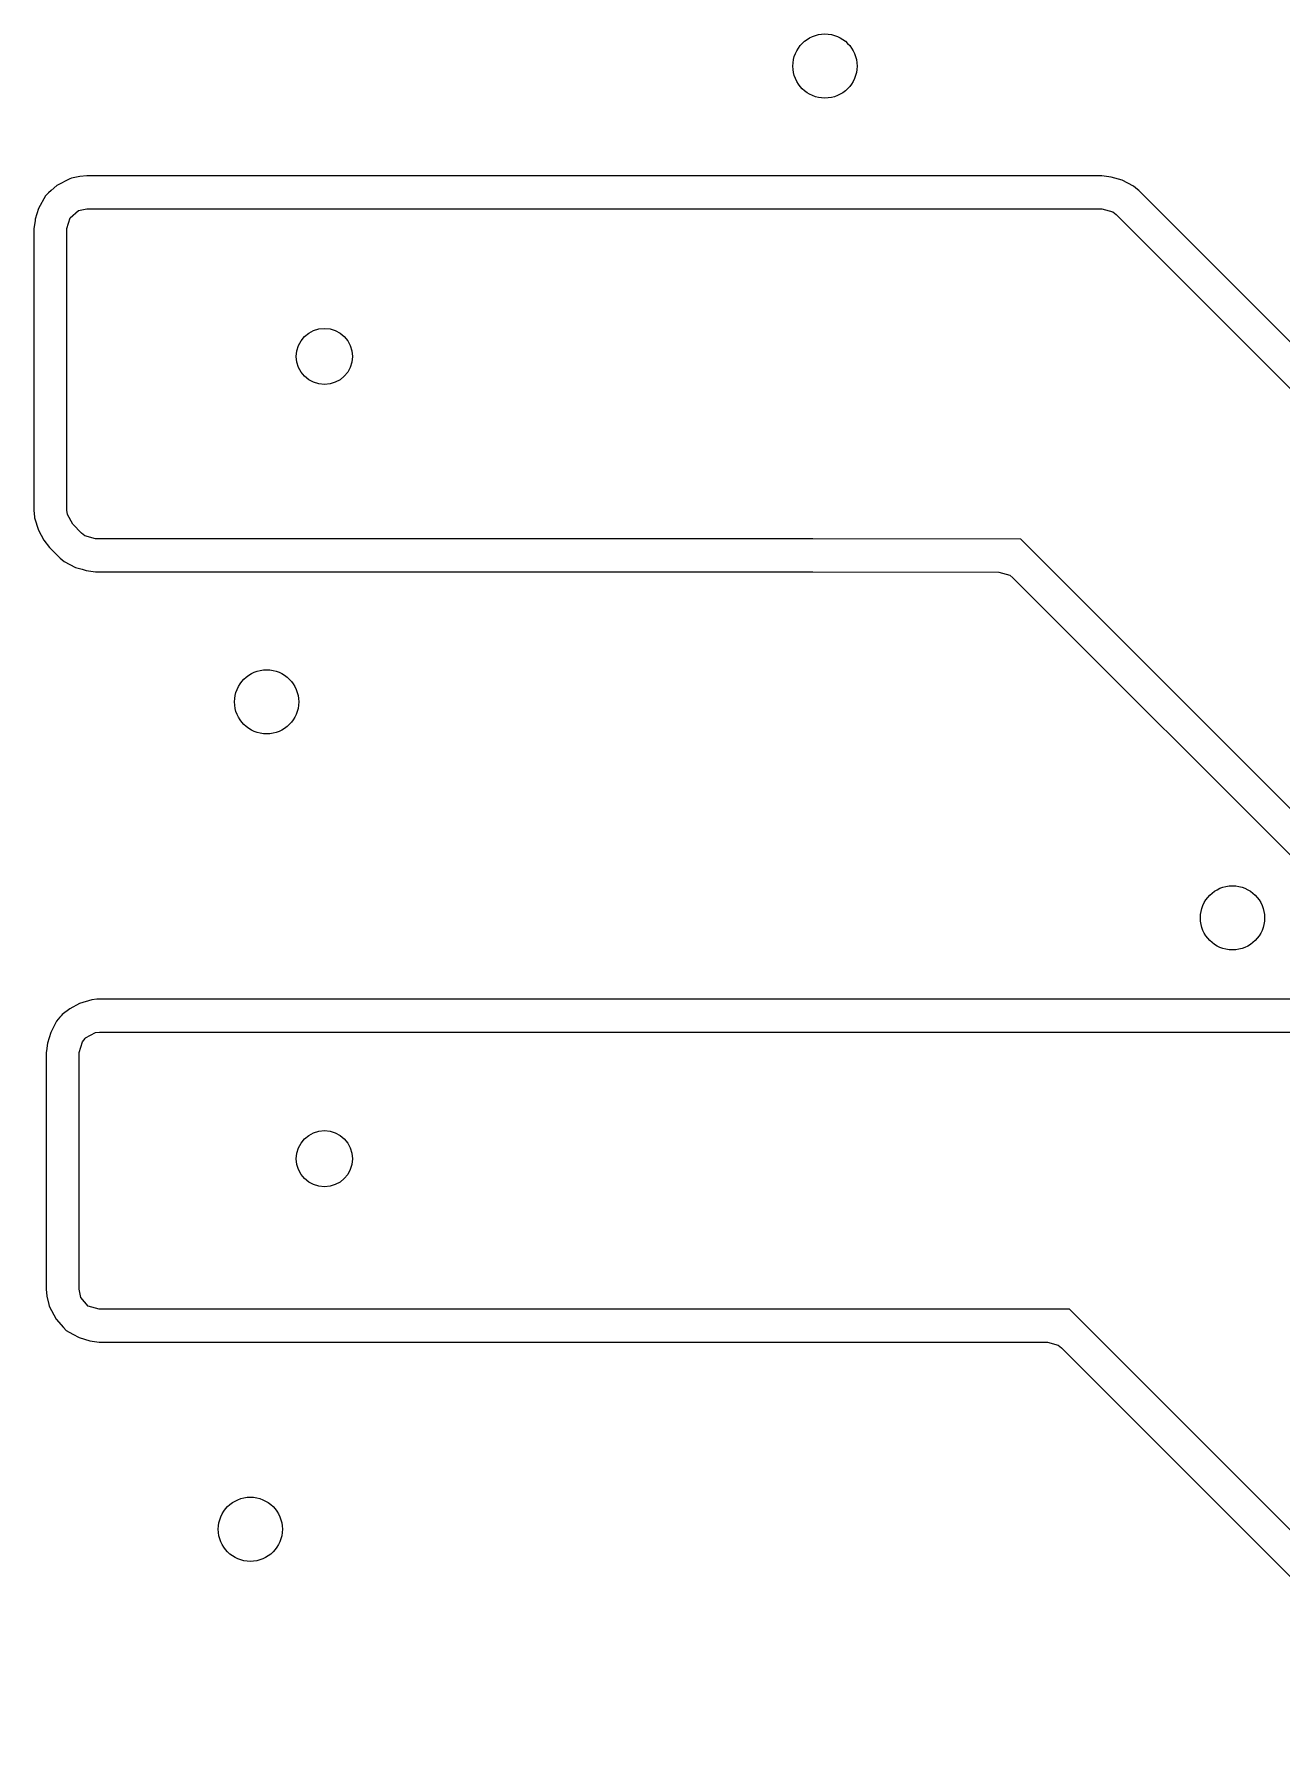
# Model space of a CAD drawing. Extents: x 0.1 to 2.08, y 0.21 to 1.79.
# Drawn here: x 0.4179 to 0.7239, y 0.865 to 1.2819 of the extents above; entities that cross this region are included whole.
import ezdxf

# ---------------------------------------------------------------- set-up
doc = ezdxf.new("R2010")
doc.units = 0
doc.header["$MEASUREMENT"] = 0
doc.layers.add('BLACK', color=7, linetype='CONTINUOUS')

msp = doc.modelspace()

# ---------------------------------------------------------------- linework, layer by layer
at = {"layer": 'BLACK', "linetype": 'CONTINUOUS'}
for p, q in [((0.427134, 1.24646), (0.426733, 1.24637)), ((0.429162, 1.24691), (0.427134, 1.24646)), ((0.430882, 1.24709), (0.429162, 1.24691)), ((0.679978, 1.24709), (0.430882, 1.24709)), ((0.430882, 1.24709), (0.430882, 1.24709)), ((0.682232, 1.24677), (0.679978, 1.24709)), ((0.682258, 1.24676), (0.682232, 1.24677)), ((0.684897, 1.24599), (0.682258, 1.24676)), ((0.421477, 1.24287), (0.42077, 1.24218)), ((0.422138, 1.24344), (0.421477, 1.24287)), ((0.423556, 1.24467), (0.422138, 1.24344)), ((0.426733, 1.24637), (0.423556, 1.24467)), ((0.423556, 1.24467), (0.423556, 1.24467)), ((0.426733, 1.24637), (0.426733, 1.24637)), ((0.687694, 1.24452), (0.684897, 1.24599)), ((0.688675, 1.24373), (0.687694, 1.24452)), ((0.688997, 1.24344), (0.688675, 1.24373)), ((0.688675, 1.24373), (0.688675, 1.24373)), ((0.921921, 1.01052), (0.688997, 1.24344)), ((0.688997, 1.24344), (0.688997, 1.24344)), ((0.419012, 1.23904), (0.418237, 1.2364)), ((0.42077, 1.24218), (0.419012, 1.23904)), ((0.419012, 1.23904), (0.419012, 1.23904)), ((0.42077, 1.24218), (0.42077, 1.24218)), ((0.426775, 1.23676), (0.428854, 1.23856)), ((0.428854, 1.23856), (0.430882, 1.239)), ((0.430882, 1.239), (0.679978, 1.239)), ((0.679978, 1.239), (0.682617, 1.23822)), ((0.682617, 1.23822), (0.68343, 1.23757)), ((0.418188, 1.23605), (0.417909, 1.23412)), ((0.417909, 1.23412), (0.417909, 1.16481)), ((0.418237, 1.2364), (0.418188, 1.23605)), ((0.418237, 1.2364), (0.418237, 1.2364)), ((0.418237, 1.2364), (0.418237, 1.2364)), ((0.426, 1.23412), (0.426775, 1.23676)), ((0.426, 1.16502), (0.426, 1.23412)), ((0.68343, 1.23757), (0.92, 1.001)), ((0.417909, 1.16481), (0.417933, 1.16437)), ((0.417933, 1.16437), (0.417933, 1.16437)), ((0.417933, 1.16437), (0.418067, 1.16312)), ((0.418067, 1.16312), (0.419011, 1.16011)), ((0.426112, 1.16398), (0.426, 1.16502)), ((0.42743, 1.16157), (0.426112, 1.16398)), ((0.419011, 1.16011), (0.419011, 1.16011)), ((0.419011, 1.16011), (0.420329, 1.15769)), ((0.42957, 1.15943), (0.42743, 1.16157)), ((0.430383, 1.15877), (0.42957, 1.15943)), ((0.420329, 1.15769), (0.420329, 1.15769)), ((0.420329, 1.15769), (0.421709, 1.15585)), ((0.421709, 1.15585), (0.421709, 1.15585)), ((0.421709, 1.15585), (0.422856, 1.1547)), ((0.433022, 1.158), (0.430383, 1.15877)), ((0.604, 1.158), (0.433022, 1.158)), ((0.609, 1.158), (0.604, 1.158)), ((0.660067, 1.15793), (0.609, 1.158)), ((0.88157, 0.93643), (0.660067, 1.15793)), ((0.422856, 1.1547), (0.424002, 1.15356)), ((0.424002, 1.15356), (0.424003, 1.15356)), ((0.424003, 1.15356), (0.424003, 1.15356)), ((0.424003, 1.15356), (0.424325, 1.15327)), ((0.424325, 1.15327), (0.424325, 1.15327)), ((0.424325, 1.15327), (0.425306, 1.15248)), ((0.425306, 1.15248), (0.425306, 1.15248)), ((0.425306, 1.15248), (0.428103, 1.15101)), ((0.428103, 1.15101), (0.429759, 1.15053)), ((0.429759, 1.15053), (0.430742, 1.15024)), ((0.430742, 1.15024), (0.430742, 1.15024)), ((0.430742, 1.15024), (0.430743, 1.15024)), ((0.430743, 1.15024), (0.433022, 1.14991)), ((0.433022, 1.14991), (0.433022, 1.14991)), ((0.433022, 1.14991), (0.608995, 1.14991)), ((0.608995, 1.14991), (0.654693, 1.14985)), ((0.654693, 1.14985), (0.657331, 1.14907)), ((0.657331, 1.14907), (0.658139, 1.14842)), ((0.658139, 1.14842), (0.876003, 0.930556)), ((0.426692, 1.04267), (0.42485, 1.04129)), ((0.429107, 1.04399), (0.426692, 1.04267)), ((0.432119, 1.04493), (0.429107, 1.04399)), ((0.429107, 1.04399), (0.429107, 1.04399)), ((0.43212, 1.04493), (0.432119, 1.04493)), ((0.433372, 1.04507), (0.43212, 1.04493)), ((0.433373, 1.04507), (0.433372, 1.04507)), ((0.433372, 1.04507), (0.433372, 1.04507)), ((0.433372, 1.04507), (0.433372, 1.04507)), ((0.433805, 1.04509), (0.433373, 1.04507)), ((0.727957, 1.04509), (0.433805, 1.04509)), ((0.423475, 1.03969), (0.422012, 1.0369)), ((0.424266, 1.04068), (0.423475, 1.03969)), ((0.424556, 1.041), (0.424266, 1.04068)), ((0.424266, 1.04068), (0.424266, 1.04068)), ((0.424849, 1.04129), (0.424556, 1.041)), ((0.424556, 1.041), (0.424556, 1.041)), ((0.42485, 1.04129), (0.424849, 1.04129)), ((0.421237, 1.03426), (0.420972, 1.03241)), ((0.422012, 1.0369), (0.421237, 1.03426)), ((0.421237, 1.03426), (0.421237, 1.03426)), ((0.429, 1.03198), (0.429775, 1.03462)), ((0.429775, 1.03462), (0.43043, 1.03543)), ((0.43043, 1.03543), (0.43057, 1.03557)), ((0.43057, 1.03557), (0.432984, 1.03689)), ((0.432984, 1.03689), (0.434022, 1.037)), ((0.434022, 1.037), (0.727957, 1.037)), ((0.420972, 1.03241), (0.420909, 1.03198)), ((0.420909, 1.03198), (0.420909, 0.973882)), ((0.429, 0.973882), (0.429, 1.03198)), ((0.420909, 0.973882), (0.421094, 0.972162)), ((0.421094, 0.972162), (0.421536, 0.970134)), ((0.429441, 0.971854), (0.429, 0.973882)), ((0.431243, 0.969775), (0.429441, 0.971854)), ((0.421536, 0.970134), (0.421633, 0.969733)), ((0.421633, 0.969733), (0.421633, 0.969733)), ((0.421633, 0.969733), (0.423327, 0.966556)), ((0.433882, 0.969), (0.431243, 0.969775)), ((0.672, 0.969), (0.433882, 0.969)), ((0.80457, 0.83643), (0.672, 0.969)), ((0.423327, 0.966556), (0.425128, 0.964477)), ((0.425128, 0.964477), (0.425821, 0.96377)), ((0.425821, 0.96377), (0.425821, 0.96377)), ((0.425821, 0.96377), (0.425821, 0.96377)), ((0.425821, 0.96377), (0.427409, 0.962881)), ((0.427409, 0.962881), (0.428963, 0.962012)), ((0.428963, 0.962012), (0.431602, 0.961237)), ((0.431602, 0.961237), (0.433882, 0.960909)), ((0.433882, 0.960909), (0.666627, 0.960909)), ((0.666627, 0.960909), (0.669266, 0.960134)), ((0.669266, 0.960134), (0.670079, 0.95948)), ((0.670079, 0.95948), (0.799003, 0.830556))]:
    msp.add_line(p, q, dxfattribs=at)
at = {"layer": 'BLACK'}
for centre, radius in [((0.612, 1.274), 0.007874), ((0.489173, 1.20276), 0.00689), ((0.475, 1.118), 0.007874), ((0.712, 1.065), 0.007874), ((0.489173, 1.00591), 0.00689), ((0.471, 0.915), 0.007874)]:
    msp.add_circle(centre, radius, dxfattribs=at)

doc.saveas('drawing.dxf')
